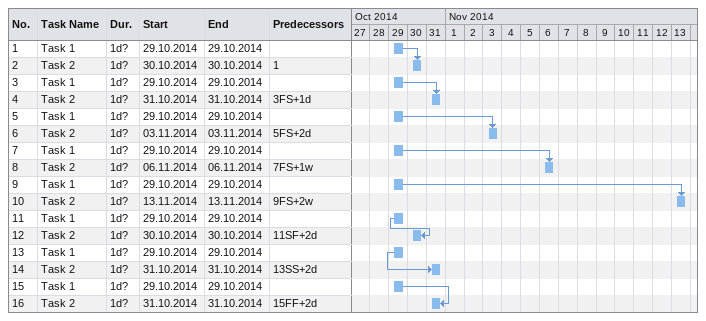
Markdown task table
| ID | Task | Duration | Start | Finish | Predecessors |
|---|---|---|---|---|---|
| 1 | Task 1 | 1d? | 2014-10-29 | 2014-10-29 |  |
| 2 | Task 2 | 1d? | 2014-10-30 | 2014-10-30 | 1 |
| 3 | Task 1 | 1d? | 2014-10-29 | 2014-10-29 |  |
| 4 | Task 2 | 1d? | 2014-10-31 | 2014-10-31 | 3FS+1d |
| 5 | Task 1 | 1d? | 2014-10-29 | 2014-10-29 |  |
| 6 | Task 2 | 1d? | 2014-11-03 | 2014-11-03 | 5FS+2d |
| 7 | Task 1 | 1d? | 2014-10-29 | 2014-10-29 |  |
| 8 | Task 2 | 1d? | 2014-11-06 | 2014-11-06 | 7FS+1w |
| 9 | Task 1 | 1d? | 2014-10-29 | 2014-10-29 |  |
| 10 | Task 2 | 1d? | 2014-11-13 | 2014-11-13 | 9FS+2w |
| 11 | Task 1 | 1d? | 2014-10-29 | 2014-10-29 |  |
| 12 | Task 2 | 1d? | 2014-10-30 | 2014-10-30 | 11SF+2d |
| 13 | Task 1 | 1d? | 2014-10-29 | 2014-10-29 |  |
| 14 | Task 2 | 1d? | 2014-10-31 | 2014-10-31 | 13SS+2d |
| 15 | Task 1 | 1d? | 2014-10-29 | 2014-10-29 |  |
| 16 | Task 2 | 1d? | 2014-10-31 | 2014-10-31 | 15FF+2d |
